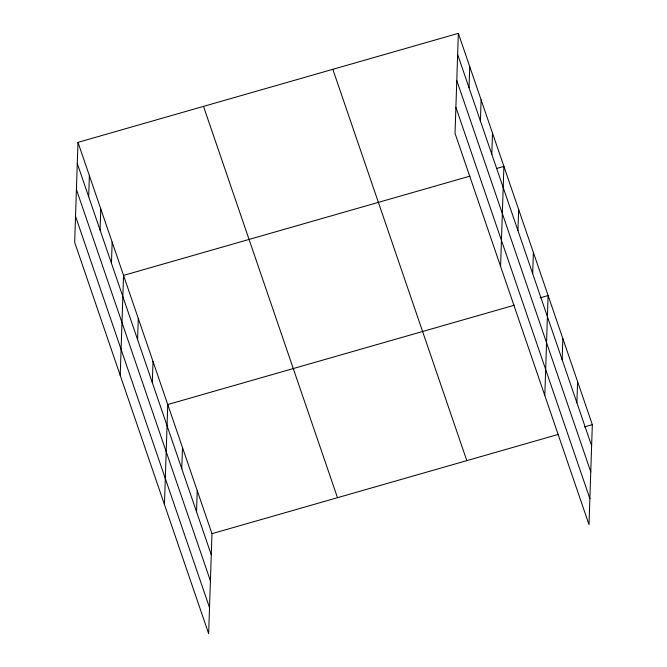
<?xml version="1.0" encoding="UTF-8"?>
<svg xmlns="http://www.w3.org/2000/svg" width="667" height="667" viewBox="0 0 667 667"><rect width="100%" height="100%" fill="white"/><g stroke="black" fill="none" stroke-linecap="round" stroke-linejoin="round"><path stroke-width="1" d="M77.989 142.354L74.671 242.338L208.654 633.65L211.973 533.667L77.989 142.354L458.346 33.35L592.329 424.662L589.011 524.646L455.027 133.333L458.346 33.35M88.678 196.757L89.378 175.621M100.067 230.023L100.767 208.879M111.456 263.282L112.156 242.138M120.227 375.388L123.545 275.404L470.035 176.105M137.577 339.586L138.277 318.451M152.318 382.633L153.018 361.489M164.441 504.519L167.759 404.536L514.249 305.236M181.791 468.718L182.491 447.582M196.532 511.764L197.232 490.62M469.034 87.752L469.735 66.608M480.423 121.01L481.124 99.875M491.812 154.277L492.513 133.133M500.583 266.375L503.902 166.4L496.932 168.392M517.934 230.582L518.643 209.438M532.675 273.628L533.375 252.485M544.797 395.514L548.116 295.531L540.145 297.815M562.148 359.713L562.856 338.569M576.888 402.76L577.589 381.616M211.973 533.667L558.454 434.367M584.359 426.947L592.329 424.662M457.645 54.494L591.629 445.798M456.787 80.507L590.762 471.819M455.894 107.312L589.878 498.624M332.833 69.326L466.808 460.63M203.51 106.386L337.485 497.699M77.289 163.498L211.264 554.811M76.422 189.511L210.405 580.824M75.538 216.325L209.513 607.629"/></g></svg>
